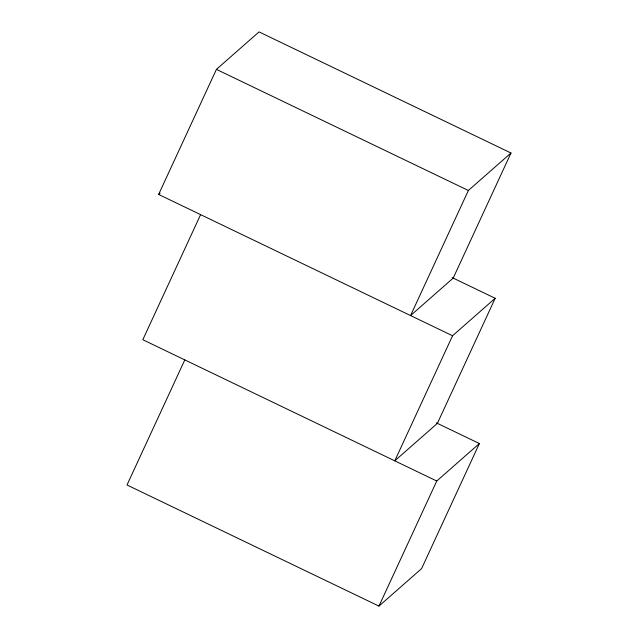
<?xml version="1.0" encoding="UTF-8"?>
<svg xmlns="http://www.w3.org/2000/svg" width="638" height="638" viewBox="0 0 638 638"><rect width="100%" height="100%" fill="white"/><g stroke="black" fill="none" stroke-linecap="round" stroke-linejoin="round"><path stroke-width="0.96" d="M452.151 277.594L495.184 298.281L452.557 335.755L158.623 194.454L216.418 69.375L259.044 31.9L510.99 153.016L453.195 278.096L410.561 315.563L468.364 190.483L510.99 153.016M200.611 214.639L142.816 339.719L436.751 481.02L479.377 443.546L436.344 422.858M184.805 359.904L127.01 484.984L378.956 606.1L421.582 568.625L479.377 443.546M452.557 335.755L394.762 460.835L437.389 423.361L495.184 298.281M378.956 606.1L436.751 481.02M158.623 194.454L160.114 193.139M216.418 69.375L468.364 190.483"/></g></svg>
